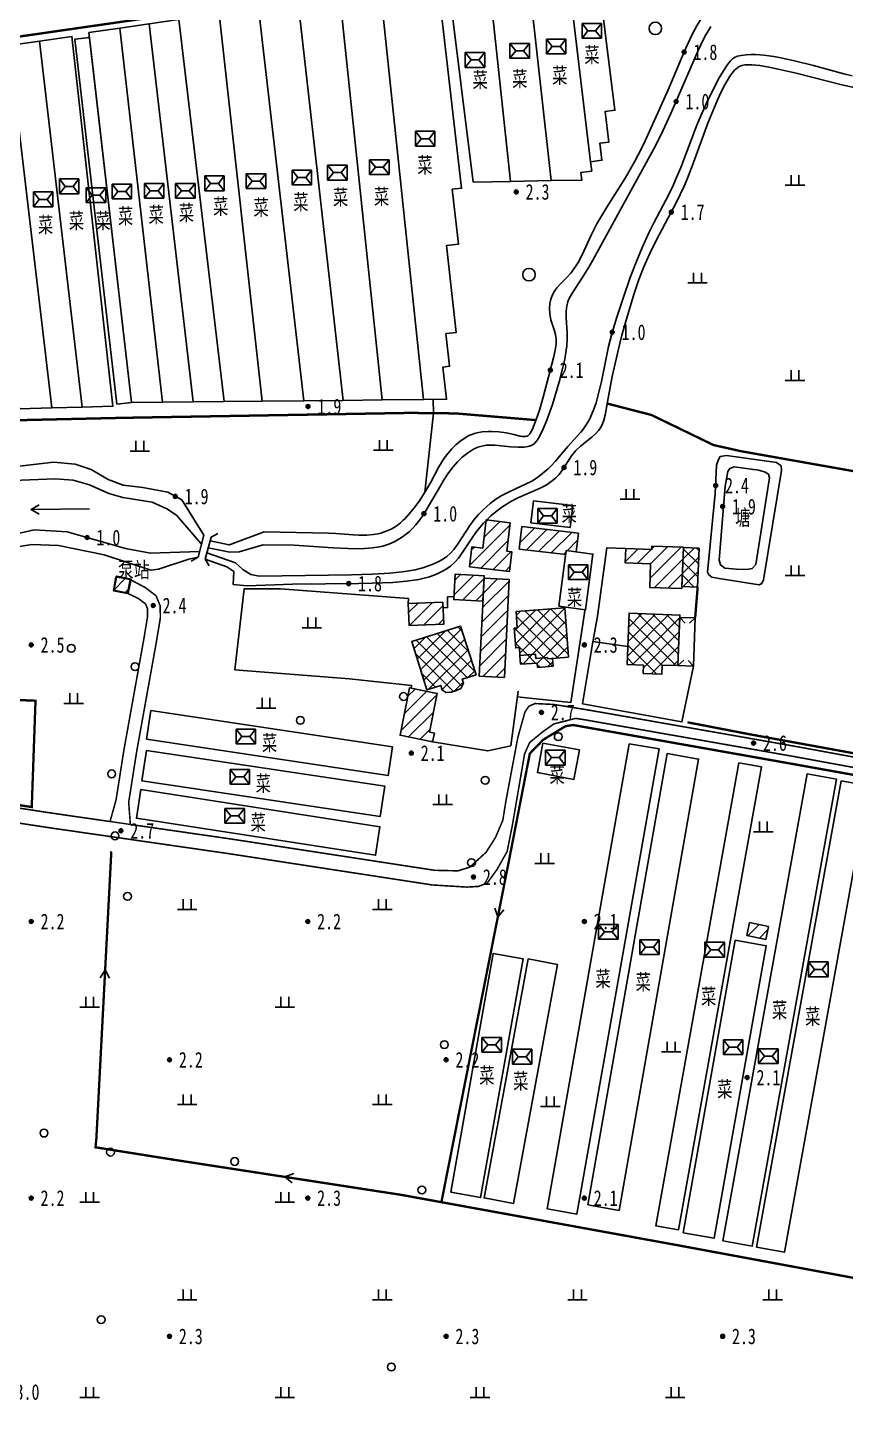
# Model space of a CAD drawing. Header units: metres. Extents: x 494039 to 619385, y 3351420 to 3402703.
# Drawn here: x 586953.8 to 587163.4, y 3393712.3 to 3394065.3 of the extents above; entities that cross this region are included whole.
import ezdxf
from ezdxf.enums import TextEntityAlignment as Align

# ---------------------------------------------------------------- set-up
doc = ezdxf.new("R2010")
doc.units = ezdxf.units.M
for name, pattern in [('2430', [0]), ('2450', [0]), ('4410a', [0]), ('4430', [0]), ('8521', [0]), ('8522', [0]), ('9610', [0])]:
    doc.linetypes.add(name, pattern=pattern)
for name, color, linetype in [('210100', 130, 'Continuous'), ('220200', 130, 'Continuous'), ('230102', 141, 'Continuous'), ('261301', 141, 'Continuous'), ('310300', 8, 'Continuous'), ('310500', 8, 'Continuous'), ('310600', 8, 'Continuous'), ('330400', 8, 'Continuous'), ('380201', 8, '2430'), ('380202', 8, '2450'), ('420500', 8, 'Continuous'), ('430300', 8, 'Continuous'), ('440100', 8, 'Continuous'), ('440300', 8, '4430'), ('510301', 8, 'Continuous'), ('720100', 8, 'Continuous'), ('760201', 8, '8521'), ('760202', 8, '8522'), ('810100', 8, '9610'), ('810302', 8, 'Continuous'), ('810501', 8, 'Continuous'), ('JMD', 8, 'Continuous'), ('备注', 8, 'Continuous')]:
    doc.layers.add(name, color=color, linetype=linetype)
doc.styles.add('HZ', font='simsun.ttc', dxfattribs={"width": 0.8})
pattern_1 = [(45, (0, 0), (-1.767766953, 1.767766953), []), (135, (0, 0), (-1.767766953, -1.767766953), [])]
pattern_2 = [(45, (0, 0), (-1.767766953, 1.767766953), [])]

# ---------------------------------------------------------------- blocks, each defined once
blk = doc.blocks.new('0612-线路地形')
at = {"layer": 'JMD', "color": 8, "linetype": 'Continuous', "flags": 128}
blk.add_lwpolyline([(586979.63, 3393920.35), (586975.94, 3393921.13), (586976.71, 3393924.71), (586980.4, 3393923.93)], close=True, dxfattribs=at)
at = {"layer": '备注', "color": 8, "linetype": 'Continuous'}
for p in [(586976.71, 3393924.71, 4.34), (586975.94, 3393921.13, 4.3), (586979.63, 3393920.35, 4.39)]:
    blk.add_point(p, dxfattribs=at)
at = {"layer": '备注', "color": 8, "linetype": 'Continuous', "style": 'HZ', "width": 0.75}
blk.add_text('泵站', height=4, dxfattribs=at).set_placement((586976.96, 3393924.33, 4.34))
blk = doc.blocks.new('gc170')
at = {"linetype": 'Continuous'}
blk.add_circle((0, 0), 0.5, dxfattribs=at)
blk = doc.blocks.new('gu')
at = {"flags": 128}
for points in [[(3.75, 0), (-3.75, 0)], [(2.71, -0.6), (3.75, 0), (3.75, 0), (2.71, 0.6)]]:
    blk.add_lwpolyline(points, dxfattribs=at)
blk = doc.blocks.new('p_point')
for radius in [0.25, 0.2, 0.15, 0.1, 0.05]:
    blk.add_circle((0, 0), radius)
blk.add_point((0, 0))
blk = doc.blocks.new('vm')
at = {"linetype": 'Continuous'}
for p, q in [((1.25, 0), (-1.25, 0)), ((-0.5, 0), (-0.5, 1.3)), ((0.5, 1.3), (0.5, 0))]:
    blk.add_line(p, q, dxfattribs=at)
blk = doc.blocks.new('v1')
blk.add_circle((0, 0), 0.8)
blk = doc.blocks.new('mf')
for p, q in [((1.25, 0.95), (-1.25, 0.95)), ((-1.25, 0.95), (-1.25, -0.95)), ((0.5, 0), (-0.5, 0)), ((1.25, -0.95), (1.25, 0.95)), ((-1.25, -0.95), (1.25, -0.95))]:
    blk.add_line(p, q)
at = {"flags": 128}
for points in [[(-1.25, -0.95), (-0.5, 0), (-1.25, 0.95)], [(1.25, -0.95), (0.5, 0), (1.25, 0.95)]]:
    blk.add_lwpolyline(points, dxfattribs=at)
blk = doc.blocks.new('1-3&1-4')
at = {"layer": '310300', "linetype": 'Continuous'}
h = blk.add_hatch(dxfattribs=at)
h.set_pattern_fill('ANSI31', color=8, scale=20, style=0)
h.set_pattern_definition(pattern_2)
h.paths.add_polyline_path([(587067.0988, 3393927.0937), (587067.6938, 3393932.2136), (587070.459, 3393931.8922), (587071.3013, 3393939.1404), (587077.4616, 3393938.4245), (587076.6143, 3393931.1329), (587077.8802, 3393930.9858), (587077.2903, 3393925.9094)])
h = blk.add_hatch(dxfattribs=at)
h.set_pattern_fill('ANSI31', color=8, scale=20, style=0)
h.set_pattern_definition(pattern_2)
h.paths.add_polyline_path([(587094.961, 3393935.744), (587094.4014, 3393930.9236), (587091.8623, 3393931.2588), (587091.7345, 3393930.291), (587079.8293, 3393931.6729), (587080.4967, 3393937.423)])
h = blk.add_hatch(dxfattribs=at)
h.set_pattern_fill('ANSI31', color=8, scale=20, style=0)
h.set_pattern_definition(pattern_2)
h.paths.add_polyline_path([(587121.4712, 3393921.5515), (587113.2541, 3393921.8505), (587113.4747, 3393927.9102), (587106.9461, 3393928.1478), (587107.0783, 3393931.7808), (587113.7515, 3393931.5379), (587113.7843, 3393932.4406), (587121.8568, 3393932.1468)])
h = blk.add_hatch(dxfattribs=at)
h.set_pattern_fill('ANSI31', color=8, scale=20, style=0)
h.set_pattern_definition(pattern_2)
h.paths.add_polyline_path([(587070.5237, 3393918.3293), (587063.0503, 3393918.7098), (587063.3819, 3393925.2236), (587070.8552, 3393924.8431)])
h = blk.add_hatch(dxfattribs=at)
h.set_pattern_fill('ANSI31', color=8, scale=20, style=0)
h.set_pattern_definition(pattern_2)
h.paths.add_polyline_path([(586980.1163, 3393923.8605), (586979.4845, 3393920.3201), (586975.8301, 3393920.9723), (586976.4619, 3393924.5127)])
h = blk.add_hatch(dxfattribs=at)
h.set_pattern_fill('ANSI31', color=8, scale=20, style=0)
h.set_pattern_definition(pattern_2)
h.paths.add_polyline_path([(587075.9912, 3393898.7475), (587069.5436, 3393899.0757), (587070.8212, 3393924.1751), (587077.2689, 3393923.8468)])
h = blk.add_hatch(dxfattribs=at)
h.set_pattern_fill('ANSI31', color=8, scale=20, style=0)
h.set_pattern_definition(pattern_2)
h.paths.add_polyline_path([(587060.2217, 3393918.0675), (587060.4505, 3393912.4173), (587051.611, 3393912.0594), (587051.3822, 3393917.7096)])
h = blk.add_hatch(dxfattribs=at)
h.set_pattern_fill('ANSI31', color=8, scale=20, style=0)
h.set_pattern_definition(pattern_2)
h.paths.add_polyline_path([(587056.786, 3393884.7658), (587058.0657, 3393884.5103), (587057.6265, 3393882.3102), (587049.2742, 3393883.9777), (587051.6903, 3393896.0796), (587058.7628, 3393894.6675)])
h = blk.add_hatch(dxfattribs=at)
h.set_pattern_fill('ANSI31', color=8, scale=20, style=0)
h.set_pattern_definition(pattern_2)
h.paths.add_polyline_path([(587143.6674, 3393834.9971), (587142.9877, 3393831.6581), (587138.1515, 3393832.6425), (587138.8311, 3393835.9816)])
at = {"layer": '310500', "linetype": 'Continuous'}
h = blk.add_hatch(dxfattribs=at)
h.set_pattern_fill('ANSI37', color=8, scale=20, style=0)
h.set_pattern_definition(pattern_1)
h.paths.add_polyline_path([(587121.8524, 3393932.0276), (587125.8793, 3393931.8811), (587125.5175, 3393921.9398), (587121.4906, 3393922.0863)])
h = blk.add_hatch(dxfattribs=at)
h.set_pattern_fill('ANSI37', color=8, scale=20, style=0)
h.set_pattern_definition(pattern_1)
h.paths.add_polyline_path([(587092.4517, 3393903.9859), (587087.1094, 3393903.5703), (587087.0857, 3393903.8741), (587084.0992, 3393903.6418), (587084.017, 3393904.6985), (587079.9963, 3393904.3858), (587079.8377, 3393906.4246), (587078.9323, 3393906.3542), (587078.5432, 3393911.3565), (587079.3123, 3393911.4163), (587078.983, 3393915.65), (587091.4689, 3393916.6212)])
h = blk.add_hatch(dxfattribs=at)
h.set_pattern_fill('ANSI37', color=8, scale=20, style=0)
h.set_pattern_definition(pattern_1)
h.paths.add_polyline_path([(587120.4775, 3393901.8082), (587116.4524, 3393901.9609), (587116.3626, 3393899.5945), (587111.5594, 3393899.7767), (587111.6417, 3393901.9449), (587107.449, 3393902.104), (587107.948, 3393915.2568), (587120.969, 3393914.7628)])
h = blk.add_hatch(dxfattribs=at)
h.set_pattern_fill('ANSI37', color=8, scale=20, style=0)
h.set_pattern_definition(pattern_1)
h.paths.add_polyline_path([(587068.7436, 3393899.4051), (587065.2182, 3393898.2918), (587065.5225, 3393897.3283), (587064.8035, 3393895.9621), (587063.7422, 3393895.4384), (587062.3483, 3393894.9983), (587061.0087, 3393894.9413), (587060.0933, 3393895.5846), (587059.7277, 3393896.7426), (587056.1501, 3393895.6129), (587052.2571, 3393907.9413), (587064.7976, 3393911.9012)])
h = blk.add_hatch(dxfattribs=at)
h.set_pattern_fill('ANSI37', color=8, scale=20, style=0)
h.set_pattern_definition(pattern_1)
h.paths.add_polyline_path([(587087.0857, 3393903.8741), (587087.1094, 3393903.5703), (587088.3373, 3393903.6658), (587088.494, 3393901.65), (587084.4916, 3393901.3387), (587084.4041, 3393902.464), (587080.1714, 3393902.1348), (587079.9963, 3393904.3858), (587084.017, 3393904.6985), (587084.0992, 3393903.6418)])
at = {"layer": '210100', "color": 141, "linetype": 'Continuous', "flags": 128}
for points in [[(586999.7865, 3393930.6623), (587007.1042, 3393928.1), (587009.0283, 3393926.4058), (587011.0182, 3393925.1304), (587013.1799, 3393924.7604), (587036.8194, 3393925.0906), (587042.2483, 3393925.2548), (587046.6369, 3393925.4996), (587049.7982, 3393925.8003), (587051.011, 3393925.9611), (587053.1873, 3393926.3456), (587055.1218, 3393926.8335), (587057.503, 3393927.6698), (587059.02, 3393928.3676), (587060.1677, 3393929.0172), (587061.2342, 3393929.7625), (587062.1973, 3393930.6227), (587063.0114, 3393931.5249), (587064.0015, 3393932.83), (587067.1928, 3393937.7429), (587068.2919, 3393939.2377), (587069.3802, 3393940.5298), (587070.5395, 3393941.7491), (587072.4083, 3393943.418), (587073.7847, 3393944.416), (587075.2091, 3393945.2605), (587077.2555, 3393946.2871), (587081.6135, 3393948.3369), (587083.0084, 3393949.0983), (587084.4813, 3393950.0384), (587085.8854, 3393951.0781), (587087.2111, 3393952.2103), (587087.9323, 3393952.9053), (587089.0959, 3393954.1643), (587092.2578, 3393957.9291), (587095.5089, 3393961.5343), (587096.0822, 3393962.2343), (587096.967, 3393963.4504), (587097.7925, 3393964.8573), (587098.7877, 3393967.0628), (587099.4935, 3393969.1014), (587100.1509, 3393971.4792), (587100.8573, 3393974.573), (587102.7034, 3393983.5615), (587103.5134, 3393986.7744), (587104.7038, 3393990.7916), (587106.4793, 3393996.227), (587108.2476, 3394001.2633), (587109.7415, 3394005.1593), (587111.4021, 3394009.1324), (587112.9954, 3394012.6384), (587114.2884, 3394015.2237), (587118.1176, 3394022.4624), (587119.2569, 3394024.8168), (587119.8793, 3394026.2238), (587121.1898, 3394029.4321), (587125.3147, 3394040.2265), (587126.2974, 3394042.6099), (587127.7802, 3394045.9015), (587129.4923, 3394049.3989), (587131.0713, 3394052.3728), (587132.9874, 3394055.5817), (587133.8915, 3394056.7361), (587134.4684, 3394057.2532), (587134.989, 3394057.5838), (587135.7137, 3394057.8959), (587136.6392, 3394058.1419), (587137.9066, 3394058.3149), (587139.2402, 3394058.3769), (587140.3374, 3394058.3612), (587142.5062, 3394058.1921), (587145.0064, 3394057.8325), (587146.425, 3394057.574), (587150.3018, 3394056.7393), (587155.2006, 3394055.5228), (587162.9748, 3394053.4282), (587165.0807, 3394052.8917)], [(587128.9379, 3394065.5554), (587128.5285, 3394064.9728), (587127.3449, 3394062.9639), (587126.3127, 3394060.8435), (587125.6439, 3394059.3494), (587118.6471, 3394043.2375), (587116.6237, 3394038.8285), (587114.7697, 3394035.1051), (587112.3686, 3394030.6294), (587108.0453, 3394022.8271), (587098.6989, 3394005.7144), (587097.6385, 3394003.8652), (587095.9713, 3394001.1155), (587093.254, 3393997.0437), (587092.9175, 3393996.466), (587092.4668, 3393995.5365), (587092.2734, 3393995.016), (587092.0055, 3393993.9453), (587091.8537, 3393992.6512), (587091.8354, 3393990.9358), (587092.0617, 3393987.0279), (587092.0883, 3393985.4429), (587091.9863, 3393983.7053), (587091.8618, 3393982.6306), (587091.4648, 3393980.2912), (587090.8447, 3393977.5614), (587090.1901, 3393975.0687), (587089.4557, 3393972.4543), (587088.3096, 3393968.711), (587086.8861, 3393964.7141), (587085.9258, 3393962.4463), (587085.0712, 3393960.7008), (587084.4645, 3393959.6506), (587083.7678, 3393958.7915), (587083.3766, 3393958.4682), (587083.046, 3393958.2684), (587082.4243, 3393958.0151), (587082.0359, 3393957.9114), (587081.0446, 3393957.7648), (587079.5052, 3393957.7276), (587077.6161, 3393957.8587), (587073.5232, 3393958.2895), (587072.7233, 3393958.3166), (587071.341, 3393958.2508), (587070.2537, 3393958.058), (587069.2281, 3393957.7328), (587068.1167, 3393957.2308), (587066.5263, 3393956.2583), (587065.1559, 3393955.1729), (587063.9782, 3393954.0243), (587062.8518, 3393952.7202), (587061.6936, 3393951.1704), (587060.3883, 3393949.1921), (587059.6005, 3393947.9002), (587056.8429, 3393943.116), (587055.4961, 3393940.8984), (587054.3098, 3393939.1531), (587053.3043, 3393937.8638), (587052.3632, 3393936.8237), (587051.5804, 3393936.077), (587049.9068, 3393934.7587), (587048.0827, 3393933.6531), (587046.7991, 3393933.0566), (587046.1425, 3393932.8088), (587044.8227, 3393932.4197), (587044.0156, 3393932.2405), (587042.2395, 3393931.9655), (587040.1648, 3393931.7987), (587037.7288, 3393931.7484), (587035.9907, 3393931.7803), (587032.1774, 3393931.9758), (587022.1424, 3393932.7005), (587014.2359, 3393932.7144), (587008.0647, 3393930.9633), (587005.6887, 3393930.9113), (587000.1418, 3393931.9859)], [(586861.2635, 3393912.8108), (586866.6648, 3393913.7692), (586876.9825, 3393912.943), (586889.6888, 3393915.8256), (586913.5802, 3393923.9618), (586943.2444, 3393933.794), (586955.5201, 3393936.5672), (586964.0285, 3393936.0856), (586978.8985, 3393931.8195), (586985.3039, 3393930.5738), (586997.8953, 3393931.0015)]]:
    blk.add_lwpolyline(points, dxfattribs=at)
at = {"layer": '210100', "color": 141, "linetype": 'Continuous', "elevation": 0.788, "flags": 128}
blk.add_lwpolyline([(586998.416, 3393932.9416), (586992.0159, 3393940.3216), (586989.5246, 3393941.9868), (586985.764, 3393943.6743), (586978.2247, 3393944.8617), (586974.6288, 3393945.9016), (586969.7051, 3393948.0979), (586965.4874, 3393949.3246), (586960.9222, 3393949.6587), (586952.2823, 3393949.3025), (586944.6192, 3393947.8157), (586936.5868, 3393944.1669), (586925.2113, 3393939.2095), (586919.5017, 3393935.4615), (586907.812, 3393928.1264), (586896.3564, 3393923.0339), (586887.7795, 3393920.6256), (586878.4418, 3393919.4029), (586868.2082, 3393919.4461), (586860.3125, 3393919.6155)], dxfattribs=at)
at = {"layer": '220200', "color": 141, "linetype": 'Continuous', "const_width": 0.6, "flags": 128}
for points in [[(587102.3354, 3393968.9443), (587113.6595, 3393966.0218), (587129.578, 3393958.3142), (587136.688, 3393956.7214), (587206.1429, 3393944.4078)], [(586912.1943, 3393934.3586), (586910.7261, 3393942.5254), (586913.194, 3393952.3056), (586915.4223, 3393961.9576), (586916.1518, 3393963.4171), (586917.7694, 3393963.9142), (586978.0277, 3393965.278), (587051.7225, 3393966.5459), (587063.5106, 3393966.4171), (587084.1127, 3393964.6985)], [(587059.8729, 3393764.3644), (587077.2567, 3393852.2626), (587082.5172, 3393879.2747), (587085.9353, 3393882.8062), (587091.6637, 3393886.2815), (587093.6054, 3393886.5908), (587146.2144, 3393877.2625), (587243.1277, 3393859.8902), (587296.414, 3393850.1584), (587315.1553, 3393846.1884), (587328.5231, 3393841.3134), (587361.1598, 3393835.8171)], [(587191.8419, 3393874.552), (587138.958, 3393884.19), (587122.924, 3393887.2837)]]:
    blk.add_lwpolyline(points, dxfattribs=at)
at = {"layer": '220200', "color": 141, "linetype": 'Continuous', "const_width": 0.6, "elevation": 2.7528, "flags": 128}
blk.add_lwpolyline([(586975.3029, 3393854.1911), (586971.4766, 3393780.7536), (586971.2486, 3393778.3995), (586991.7256, 3393775.148), (587049.5524, 3393766.222), (587119.0809, 3393753.5581), (587189.5482, 3393740.4856), (587270.1814, 3393725.7631), (587296.1809, 3393721.4279), (587344.5556, 3393712.5714)], dxfattribs=at)
at = {"layer": '230102', "color": 141, "linetype": 'Continuous', "elevation": 2.5352, "flags": 128}
blk.add_lwpolyline([(587132.5426, 3393947.7861), (587131.0193, 3393928.7982), (587131.4021, 3393927.594), (587132.5209, 3393926.8065), (587135.5091, 3393926.4937), (587138.1366, 3393926.3954), (587139.521, 3393926.6704), (587140.3983, 3393927.7353), (587143.9417, 3393949.9156), (587143.632, 3393950.8321), (587142.64, 3393951.4222), (587141.0727, 3393951.8662), (587134.8793, 3393952.7428), (587133.7655, 3393952.3068), (587133.2831, 3393951.4954)], close=True, dxfattribs=at)
at = {"layer": '310300', "color": 8, "linetype": 'Continuous', "flags": 128}
for points in [[(587067.0988, 3393927.0937), (587067.6938, 3393932.2136), (587070.459, 3393931.8922), (587071.3013, 3393939.1404), (587077.4616, 3393938.4245), (587076.6143, 3393931.1329), (587077.8802, 3393930.9858), (587077.2903, 3393925.9094)], [(587094.961, 3393935.744), (587094.4014, 3393930.9236), (587091.8623, 3393931.2588), (587091.7345, 3393930.291), (587079.8293, 3393931.6729), (587080.4967, 3393937.423)], [(587121.4712, 3393921.5515), (587113.2541, 3393921.8505), (587113.4747, 3393927.9102), (587106.9461, 3393928.1478), (587107.0783, 3393931.7808), (587113.7515, 3393931.5379), (587113.7843, 3393932.4406), (587121.8568, 3393932.1468)], [(587075.9912, 3393898.7475), (587069.5436, 3393899.0757), (587070.8212, 3393924.1751), (587077.2689, 3393923.8468)]]:
    blk.add_lwpolyline(points, close=True, dxfattribs=at)
for points, elevation in [([(587070.5237, 3393918.3293), (587063.0503, 3393918.7098), (587063.3819, 3393925.2236), (587070.8552, 3393924.8431)], 5.3363), ([(586980.1163, 3393923.8605), (586979.4845, 3393920.3201), (586975.8301, 3393920.9723), (586976.4619, 3393924.5127)], 6.5533), ([(587060.2217, 3393918.0675), (587060.4505, 3393912.4173), (587051.611, 3393912.0594), (587051.3822, 3393917.7096)], 5.3618), ([(587056.786, 3393884.7658), (587058.0657, 3393884.5103), (587057.6265, 3393882.3102), (587049.2742, 3393883.9777), (587051.6903, 3393896.0796), (587058.7628, 3393894.6675)], 5.7951), ([(587143.6674, 3393834.9971), (587142.9877, 3393831.6581), (587138.1515, 3393832.6425), (587138.8311, 3393835.9816)], 4.9118)]:
    blk.add_lwpolyline(points, close=True, dxfattribs=dict(at, elevation=elevation))
at = {"layer": '310500', "color": 8, "linetype": 'Continuous', "flags": 128}
for points, elevation in [([(587121.8524, 3393932.0276), (587125.8793, 3393931.8811), (587125.5175, 3393921.9398), (587121.4906, 3393922.0863)], 7.6424), ([(587120.4775, 3393901.8082), (587116.4524, 3393901.9609), (587116.3626, 3393899.5945), (587111.5594, 3393899.7767), (587111.6417, 3393901.9449), (587107.449, 3393902.104), (587107.948, 3393915.2568), (587120.969, 3393914.7628)], 10.3423), ([(587068.7436, 3393899.4051), (587065.2182, 3393898.2918), (587065.5225, 3393897.3283), (587064.8035, 3393895.9621), (587063.7422, 3393895.4384), (587062.3483, 3393894.9983), (587061.0087, 3393894.9413), (587060.0933, 3393895.5846), (587059.7277, 3393896.7426), (587056.1501, 3393895.6129), (587052.2571, 3393907.9413), (587064.7976, 3393911.9012)], 13.7321)]:
    blk.add_lwpolyline(points, close=True, dxfattribs=dict(at, elevation=elevation))
for points in [[(587092.4517, 3393903.9859), (587087.1094, 3393903.5703), (587087.0857, 3393903.8741), (587084.0992, 3393903.6418), (587084.017, 3393904.6985), (587079.9963, 3393904.3858), (587079.8377, 3393906.4246), (587078.9323, 3393906.3542), (587078.5432, 3393911.3565), (587079.3123, 3393911.4163), (587078.983, 3393915.65), (587091.4689, 3393916.6212)], [(587087.0857, 3393903.8741), (587087.1094, 3393903.5703), (587088.3373, 3393903.6658), (587088.494, 3393901.65), (587084.4916, 3393901.3387), (587084.4041, 3393902.464), (587080.1714, 3393902.1348), (587079.9963, 3393904.3858), (587084.017, 3393904.6985), (587084.0992, 3393903.6418)]]:
    blk.add_lwpolyline(points, close=True, dxfattribs=at)
at = {"layer": '310600', "color": 8, "linetype": 'Continuous'}
for p, q in [((587120.9462, 3393914.1609), (587122.3058, 3393912.6941)), ((587124.8823, 3393914.0116), (587123.4155, 3393912.652)), ((587120.4775, 3393901.8082), (587121.9443, 3393903.1678)), ((587124.4136, 3393901.6589), (587123.054, 3393903.1257))]:
    blk.add_line(p, q, dxfattribs=at)
at = {"layer": '310600', "color": 8, "linetype": 'Continuous', "flags": 128}
blk.add_lwpolyline([(587120.4775, 3393901.8082), (587120.9462, 3393914.1609), (587124.8823, 3393914.0116), (587124.4136, 3393901.6589)], close=True, dxfattribs=at)
at = {"layer": '330400', "color": 8, "linetype": 'Continuous', "flags": 128}
for points in [[(587098.0793, 3394030.9026), (587098.3798, 3394028.5063), (587095.6212, 3394028.1603), (587095.8682, 3394026.1909), (587087.9687, 3394026.0444), (587082.1219, 3394079.0314), (587092.1824, 3394080.2931)], [(587092.1824, 3394080.2931), (587099.6627, 3394081.2311), (587104.3188, 3394044.1034), (587101.8117, 3394043.789), (587102.8, 3394035.9084), (587100.4572, 3394035.6146), (587101.0021, 3394031.2692), (587098.0793, 3394030.9026)], [(587055.3217, 3393969.9676), (587044.2579, 3394074.7779), (587058.9706, 3394076.9071), (587065.0412, 3394024.1045), (587062.6566, 3394023.8304), (587064.2718, 3394009.7812), (587061.1341, 3394009.4205), (587063.6913, 3393987.1777), (587061.0172, 3393986.8703), (587061.9794, 3393978.5013), (587060.2381, 3393978.3011), (587061.1892, 3393970.0283)], [(587072.0397, 3394077.767), (587077.6102, 3394025.8524), (587068.0392, 3394025.6749), (587061.6696, 3394076.4665)], [(587087.9687, 3394026.0444), (587077.6102, 3394025.8524), (587072.0397, 3394077.767), (587082.1219, 3394079.0314)], [(587044.714, 3393969.8579), (587034.6887, 3393969.7543), (587023.1715, 3394071.7265), (587033.8157, 3394073.2668)], [(587044.2579, 3394074.7779), (587055.3217, 3393969.9676), (587044.714, 3393969.8579), (587033.8157, 3394073.2668)], [(587013.0222, 3394070.2577), (587024.6125, 3393969.6501), (587013.9062, 3393969.5394), (587002.9634, 3394068.8021)], [(587034.6887, 3393969.7543), (587024.6125, 3393969.6501), (587013.0222, 3394070.2577), (587023.1715, 3394071.7265)], [(586996.2425, 3393969.3568), (586988.3874, 3393969.2756), (586977.4482, 3394065.1097), (586985.006, 3394066.2034)], [(587004.1788, 3393969.4388), (586996.2425, 3393969.3568), (586985.006, 3394066.2034), (586992.574, 3394067.2986)], [(587013.9062, 3393969.5394), (587004.1788, 3393969.4388), (586992.574, 3394067.2986), (587002.9634, 3394068.8021)], [(586956.9332, 3394061.7863), (586965.1852, 3394062.9779), (586975.6938, 3393968.2698), (586967.8379, 3393968.046)], [(586976.6709, 3393968.7591), (586965.9195, 3394062.2752), (586969.6977, 3394062.7095), (586980.4491, 3393969.1935)], [(586988.3874, 3393969.2756), (586980.4491, 3393969.1935), (586969.5531, 3394063.9672), (586977.4482, 3394065.1097)], [(586949.1131, 3394060.6571), (586960.0534, 3393967.8242), (586951.7832, 3393967.5885), (586941.0387, 3394059.4912)], [(586967.8379, 3393968.046), (586960.0534, 3393967.8242), (586949.1131, 3394060.6571), (586956.9332, 3394061.7863)], [(587089.9813, 3393917.0094), (587091.8623, 3393931.2588), (587098.6755, 3393930.3594), (587096.7945, 3393916.11)], [(587107.9613, 3393881.8032), (587086.9296, 3393762.6534), (587094.6059, 3393761.2984), (587115.6376, 3393880.4482)]]:
    blk.add_lwpolyline(points, close=True, dxfattribs=at)
for points, elevation in [([(587082.763, 3393938.3788), (587083.4226, 3393944.0144), (587093.5196, 3393942.8326), (587092.86, 3393937.1971)], 4.6316), ([(586985.4234, 3393890.3307), (587047.371, 3393880.9976), (587046.264, 3393873.6497), (586984.3164, 3393882.9827)], 3.5166), ([(586984.2783, 3393880.0328), (587045.3404, 3393870.9333), (587044.1857, 3393863.1852), (586983.1237, 3393872.2847)], 3.5166), ([(587085.8669, 3393881.9587), (587095.2189, 3393880.2016), (587093.7979, 3393872.6386), (587084.446, 3393874.3957)], 3.5166), ([(587097.3938, 3393763.6261), (587117.7119, 3393879.2856), (587125.7424, 3393877.8749), (587105.4243, 3393762.2154)], 3.3905), ([(587136.0681, 3393876.9066), (587114.8273, 3393758.2559), (587120.6076, 3393757.2211), (587141.8484, 3393875.8718)], 3.3905), ([(587131.9492, 3393754.4134), (587153.5452, 3393874.0747), (587161.0987, 3393872.7114), (587139.5027, 3393753.0502)], 3.3905), ([(587162.2585, 3393872.3078), (587140.6261, 3393752.7893), (587147.7509, 3393751.4998), (587169.3834, 3393871.0182)], 3.3905), ([(586982.873, 3393870.036), (587044.1311, 3393860.5266), (587042.9954, 3393853.2104), (586981.7373, 3393862.7198)], 3.5166), ([(587121.8495, 3393756.5181), (587135.1579, 3393831.4499), (587143.082, 3393830.0426), (587129.7736, 3393755.1107)], 3.3905), ([(587062.2423, 3393766.8697), (587073.1481, 3393828.0606), (587080.7916, 3393826.6984), (587069.8858, 3393765.5074)], 4.0387), ([(587082.0721, 3393826.6544), (587070.7968, 3393765.4217), (587078.3248, 3393764.0355), (587089.6001, 3393825.2682)], 4.0387)]:
    blk.add_lwpolyline(points, close=True, dxfattribs=dict(at, elevation=elevation))
at = {"layer": '380201', "color": 8, "linetype": '2430', "const_width": 0.6, "elevation": 5.4492, "flags": 128}
blk.add_lwpolyline([(587124.8823, 3393914.0116), (587125.5175, 3393921.9398)], dxfattribs=at)
at = {"layer": '380201', "color": 8, "linetype": '2430', "const_width": 0.6, "flags": 128}
blk.add_lwpolyline([(586939.3586, 3393867.9505), (586954.9153, 3393865.5703), (586955.8795, 3393892.8106), (586947.4435, 3393893.1663), (586946.9891, 3393902.7676)], dxfattribs=at)
at = {"layer": '380202', "color": 8, "linetype": '2450', "flags": 128}
for points in [[(587107.0783, 3393931.7808), (587102.2629, 3393932.0145), (587099.848, 3393914.4691)], [(587051.3822, 3393917.7096), (587051.4017, 3393919.0095), (587018.6162, 3393921.4467), (587009.3623, 3393921.4509), (587006.9635, 3393900.7647), (587036.3097, 3393898.4277), (587052.2304, 3393896.7481), (587052.1467, 3393895.9884)], [(587079.3103, 3393893.8134), (587093.0112, 3393892.3213), (587096.7126, 3393916.3342)], [(587099.848, 3393914.4691), (587098.5398, 3393907.3457), (587096.0141, 3393892.0207), (587121.5051, 3393887.3968), (587124.4136, 3393901.6589)], [(587057.6265, 3393882.3102), (587071.7514, 3393879.9396), (587077.6397, 3393881.2901), (587079.5025, 3393895.2538)]]:
    blk.add_lwpolyline(points, dxfattribs=at)
for points, elevation in [([(587063.0929, 3393919.5467), (587061.3973, 3393919.4229), (587061.4543, 3393916.6737), (587060.2813, 3393916.5971)], 5.1851), ([(587107.6236, 3393906.7056), (587098.6539, 3393907.967)], 4.5071)]:
    blk.add_lwpolyline(points, dxfattribs=dict(at, elevation=elevation))
at = {"layer": '420500', "color": 8, "linetype": 'Continuous', "const_width": 0.4, "flags": 128}
for points in [[(587058.1204, 3393849.3674), (587064.1032, 3393849.229), (587067.1641, 3393850.1898), (587071.3357, 3393854.0039), (587073.6947, 3393857.7251), (587075.5976, 3393862.1568), (587076.4152, 3393867.2393), (587079.4569, 3393883.4383), (587081.2864, 3393889.9633), (587082.2949, 3393891.4131), (587083.8677, 3393892.088), (587088.7033, 3393891.8468)], [(587088.7033, 3393891.8468), (587097.1769, 3393890.4881), (587150.6413, 3393881.1014), (587193.5107, 3393873.233)], [(587088.6841, 3393886.8756), (587085.8828, 3393884.8864), (587082.4625, 3393882.0896), (587081.1793, 3393879.1926), (587078.0384, 3393860.8563), (587076.7059, 3393854.1819), (587074.1775, 3393849.6832), (587071.6022, 3393846.0908), (587069.3394, 3393845.2408), (587066.4448, 3393845.0651), (587057.5432, 3393845.6126)], [(587326.3896, 3393844.6879), (587323.3814, 3393846.1315), (587271.6916, 3393856.5648), (587213.8118, 3393866.8392), (587150.1776, 3393878.5189), (587096.7424, 3393887.9004), (587094.2903, 3393888.2936), (587088.6841, 3393886.8756)], [(586866.1517, 3393881.4094), (586868.6619, 3393879.6903), (586873.5577, 3393877.8631), (586895.1701, 3393871.9032), (586907.5086, 3393870.8702), (586928.7985, 3393868.7818), (586960.4653, 3393863.9582), (586974.9817, 3393861.8615)], [(587057.5432, 3393845.6126), (587005.2515, 3393853.6512), (586959.9077, 3393860.2004), (586928.3267, 3393865.0109), (586907.1647, 3393867.0868), (586894.5009, 3393868.147), (586882.1864, 3393871.0799), (586873.6245, 3393872.3532), (586871.4142, 3393872.292), (586870.0167, 3393871.1723), (586869.0375, 3393869.8866)], [(586980.1841, 3393861.1101), (587005.8117, 3393857.4086), (587058.1204, 3393849.3674)]]:
    blk.add_lwpolyline(points, dxfattribs=at)
at = {"layer": '430300', "color": 8, "linetype": 'Continuous'}
for p, q in [((586999.019, 3393935.1885), (586998.0197, 3393936.921)), ((587000.8681, 3393934.6922), (587002.6006, 3393935.6915)), ((586997.5158, 3393929.5877), (586995.7833, 3393928.5884)), ((586999.3649, 3393929.0914), (587000.3642, 3393927.3589))]:
    blk.add_line(p, q, dxfattribs=at)
at = {"layer": '430300', "color": 8, "linetype": 'Continuous', "flags": 128}
for points in [[(586999.019, 3393935.1885), (586997.5158, 3393929.5877)], [(586999.3649, 3393929.0914), (587000.8681, 3393934.6922)]]:
    blk.add_lwpolyline(points, dxfattribs=at)
at = {"layer": '440100', "color": 8, "linetype": 'Continuous', "const_width": 0.4, "flags": 128}
for points in [[(586980.1163, 3393923.8605), (586983.9655, 3393921.8199), (586986.765, 3393919.6961)], [(586986.765, 3393919.6961), (586987.8309, 3393917.1018), (586987.8542, 3393913.9553), (586986.8984, 3393908.1906), (586981.7706, 3393879.6387), (586979.7485, 3393866.7706), (586980.1841, 3393861.1101)]]:
    blk.add_lwpolyline(points, dxfattribs=at)
at = {"layer": '440100', "color": 8, "linetype": '4410a', "const_width": 0.4, "flags": 128}
for points in [[(586974.9817, 3393861.8615), (586976.5273, 3393867.4656), (586978.526, 3393880.1849), (586983.6563, 3393908.7504), (586984.5622, 3393914.2141), (586984.5457, 3393916.4406), (586984.0625, 3393917.6168)], [(586984.0625, 3393917.6168), (586982.2425, 3393918.9974), (586979.4845, 3393920.3201)]]:
    blk.add_lwpolyline(points, dxfattribs=at)
at = {"layer": '440300', "color": 8, "linetype": '4430', "const_width": 0.6, "flags": 128}
blk.add_lwpolyline([(586842.9319, 3394044.6815), (586860.8312, 3394047.1486), (586867.1435, 3394049.9423), (586874.3898, 3394051.7885), (587039.8657, 3394075.6861), (587103.4556, 3394084.5464), (587147.9918, 3394091.9706)], dxfattribs=at)
at = {"layer": '760201', "color": 8, "linetype": '8521', "flags": 128}
for points in [[(587128.1165, 3394040.8003), (587130.2334, 3394045.9317), (587131.3938, 3394048.4865), (587132.4539, 3394050.5651), (587133.964, 3394053.0807), (587134.3345, 3394053.6072), (587134.9384, 3394054.3337), (587135.7941, 3394055.0701), (587136.1871, 3394055.2974), (587136.8428, 3394055.5479), (587137.6373, 3394055.7052), (587138.1922, 3394055.7506), (587139.4384, 3394055.7276), (587141.4081, 3394055.5051), (587144.157, 3394055.0417), (587146.1738, 3394054.6276), (587150.7957, 3394053.5402), (587162.4878, 3394050.5874), (587166.3728, 3394049.7334), (587168.9655, 3394049.2835), (587170.2635, 3394049.1171), (587172.2138, 3394048.9745), (587173.5171, 3394048.9751), (587174.5008, 3394049.0379), (587175.4863, 3394049.147), (587177.6613, 3394049.5022), (587182.4492, 3394050.4885), (587184.8752, 3394050.9117), (587186.0116, 3394051.0622), (587187.9926, 3394051.2273), (587188.9737, 3394051.2502), (587190.4933, 3394051.1807), (587191.7583, 3394051.0029), (587192.5893, 3394050.8312), (587195.0402, 3394050.1298), (587197.4539, 3394049.2425), (587203.9007, 3394046.5416), (587206.8242, 3394045.3985), (587209.0056, 3394044.6702), (587211.3134, 3394044.0714), (587212.0832, 3394043.9247), (587213.0196, 3394043.8345), (587213.4289, 3394043.8497), (587214.0139, 3394043.9757), (587214.4857, 3394044.2419), (587214.7915, 3394044.5539), (587215.1193, 3394045.0831), (587215.3947, 3394045.7945), (587215.6222, 3394046.7665), (587215.7175, 3394047.4092), (587215.8337, 3394048.8789), (587215.8266, 3394050.9422), (587215.6906, 3394054.8786), (587215.7273, 3394055.7961), (587216.0534, 3394059.5629), (587216.0156, 3394060.8321), (587215.9371, 3394061.3767), (587215.7243, 3394062.1628), (587215.2982, 3394063.02), (587214.5562, 3394063.9196), (587213.6302, 3394064.663), (587213.2295, 3394064.9042), (587212.3899, 3394065.3017), (587211.2846, 3394065.6727), (587210.6003, 3394065.8458), (587198.6053, 3394068.0951), (587193.8457, 3394068.9272), (587192.1236, 3394069.1788), (587189.2459, 3394069.4911), (587187.6715, 3394069.5851), (587180.8366, 3394069.8286), (587179.7856, 3394069.9158), (587177.9484, 3394070.1577), (587176.3766, 3394070.4929), (587174.8945, 3394070.9727), (587174.4654, 3394071.1617), (587173.7234, 3394071.5816), (587173.1728, 3394072.0202), (587172.8631, 3394072.3509), (587172.4412, 3394072.9479), (587172.0602, 3394073.6995), (587171.7057, 3394074.6993), (587171.5551, 3394075.2686), (587171.3415, 3394076.3305), (587171.1769, 3394077.5291), (587171.04, 3394079.5065), (587171.035, 3394081.8557), (587171.0957, 3394083.4119), (587171.7124, 3394091.5219), (587171.8341, 3394093.4478), (587171.9089, 3394095.7602), (587171.8863, 3394097.7134), (587171.7064, 3394101.1355), (587171.2319, 3394106.5192), (587170.816, 3394110.4376), (587169.8216, 3394118.7763), (587169.0113, 3394124.3367), (587168.5431, 3394126.6707), (587168.2838, 3394127.716), (587167.7833, 3394129.3582), (587167.1946, 3394130.8334), (587165.5141, 3394134.1943), (587165.0558, 3394135.4183), (587164.7255, 3394136.6911), (587164.577, 3394137.4707), (587164.3271, 3394139.4532), (587164.2084, 3394141.1896), (587164.1274, 3394143.7981), (587164.157, 3394148.998), (587164.7639, 3394167.1425), (587164.9054, 3394173.1753), (587164.8807, 3394177.4679), (587164.811, 3394179.1772), (587164.5976, 3394181.727), (587164.3494, 3394183.4131), (587164.1561, 3394184.3649), (587163.7321, 3394185.9549), (587163.1154, 3394187.7431), (587162.1613, 3394189.9317), (587159.8992, 3394194.2401), (587159.1617, 3394195.9826), (587158.9323, 3394196.6877), (587158.5706, 3394198.133), (587158.4096, 3394199.0167), (587158.2028, 3394200.8058), (587158.1462, 3394202.6036), (587158.1781, 3394203.5198), (587158.2549, 3394204.4728), (587158.5126, 3394206.3649), (587159.0702, 3394209.1796), (587160.6563, 3394216.0255), (587161.1485, 3394218.8427), (587161.4023, 3394221.5155), (587161.5294, 3394225.2162), (587161.5866, 3394234.3325), (587161.6562, 3394236.1), (587161.9405, 3394239.8763), (587162.5345, 3394245.3142), (587163.4148, 3394252), (587164.169, 3394256.9084), (587164.9597, 3394261.2051), (587165.693, 3394264.5536), (587166.4073, 3394267.2487), (587167.0756, 3394269.2959), (587167.7658, 3394270.9977), (587168.4407, 3394272.3396), (587168.8857, 3394273.1142), (587172.6729, 3394279.0142), (587173.4576, 3394280.4845), (587173.8155, 3394281.2848), (587174.1876, 3394282.291), (587174.584, 3394283.6682), (587174.8206, 3394284.7223), (587175.1719, 3394286.8698), (587175.423, 3394289.4189), (587175.542, 3394292.3604), (587175.4835, 3394295.3053), (587175.2952, 3394297.5), (587175.0779, 3394298.9492), (587174.7955, 3394300.2647), (587174.3691, 3394301.7221), (587174.1102, 3394302.4314), (587173.587, 3394303.6057), (587173.2835, 3394304.1682), (587172.4593, 3394305.406), (587171.4958, 3394306.5774), (587170.8612, 3394307.272), (587168.262, 3394309.9671), (587166.947, 3394311.4381), (587166.4083, 3394312.1033), (587165.5616, 3394313.2878), (587164.6878, 3394314.842), (587164.3004, 3394315.6852), (587163.6297, 3394317.4281), (587162.9829, 3394319.5315), (587162.665, 3394320.7575), (587162.3795, 3394321.9964), (587161.8985, 3394324.5026), (587161.5434, 3394327.034), (587161.3981, 3394328.6242), (587161.3282, 3394330.0365), (587161.3316, 3394332.578), (587161.4685, 3394334.8253), (587161.7469, 3394337.0474), (587162.0721, 3394338.6871), (587162.2815, 3394339.495), (587162.7158, 3394340.8181), (587163.4384, 3394342.4024), (587163.7016, 3394342.8558), (587164.2138, 3394343.5753), (587164.7078, 3394344.084), (587165.0648, 3394344.3535), (587165.6274, 3394344.6495), (587166.4366, 3394344.9159), (587167.3951, 3394345.1129), (587168.7376, 3394345.3132), (587174.6183, 3394345.9688), (587176.4178, 3394346.3027), (587177.1674, 3394346.4961), (587178.3786, 3394346.9109), (587179.3048, 3394347.3483), (587179.7506, 3394347.6101), (587180.2208, 3394347.9328), (587180.905, 3394348.5131), (587181.439, 3394349.1044), (587181.7735, 3394349.5945), (587181.986, 3394350.0102), (587182.2472, 3394350.7759), (587182.4095, 3394351.7019), (587182.4563, 3394352.3039), (587182.4583, 3394358.3307), (587182.4071, 3394358.8382), (587182.2498, 3394359.5382), (587182.0076, 3394360.0747), (587181.6713, 3394360.5135), (587181.2451, 3394360.8862), (587180.6064, 3394361.2738), (587179.7155, 3394361.6457), (587179.0632, 3394361.8489), (587177.4823, 3394362.2148), (587173.3305, 3394362.9931), (587171.847, 3394363.3973), (587170.6887, 3394363.8258), (587170.1356, 3394364.0809), (587169.2875, 3394364.5586), (587168.2322, 3394365.3615), (587167.5872, 3394366.0925), (587167.2452, 3394366.7398), (587167.0262, 3394367.4476), (587166.88, 3394368.4288), (587166.8382, 3394369.758), (587166.8938, 3394371.463), (587167.1422, 3394374.2456), (587167.5993, 3394377.5239), (587167.9599, 3394379.6877), (587170.3255, 3394392.5649), (587170.9569, 3394396.8784), (587171.3052, 3394400.6302), (587171.9424, 3394411.9665), (587172.2415, 3394416.0726), (587172.7376, 3394420.6961), (587174.1994, 3394432.2289)], [(587159.2684, 3394398.6086), (587158.8069, 3394395.7643), (587158.4265, 3394394.1884), (587157.7999, 3394392.3105), (587155.6128, 3394387.308), (587155.1144, 3394385.951), (587154.647, 3394384.2847), (587153.5271, 3394379.0439), (587153.2828, 3394377.719), (587153.0045, 3394375.7274), (587152.892, 3394374.0714), (587152.8768, 3394372.9453), (587152.9687, 3394370.4607), (587153.6314, 3394362.5043), (587153.6361, 3394360.8093), (587153.5159, 3394359.6376), (587153.388, 3394358.9784), (587152.9447, 3394357.348), (587149.515, 3394346.2576), (587148.5379, 3394342.6878), (587148.1582, 3394341.0894), (587147.6819, 3394338.6709), (587147.4717, 3394337.2426), (587147.2617, 3394334.953), (587147.2098, 3394333.6969), (587147.2312, 3394331.3927), (587147.3933, 3394329.3094), (587147.5322, 3394328.2765), (587147.7571, 3394327.0482), (587148.0286, 3394325.9088), (587149.7337, 3394320.1234), (587150.0208, 3394318.8664), (587150.3062, 3394317.059), (587150.5633, 3394314.2521), (587151.4823, 3394300.58), (587151.5923, 3394298.047), (587151.6496, 3394295.1528), (587151.609, 3394292.3216), (587151.5082, 3394289.8523), (587151.1297, 3394284.0909), (587150.2001, 3394273.391), (587149.1135, 3394261.0415), (587148.8728, 3394257.7463), (587148.62, 3394252.9626), (587148.5048, 3394247.0018), (587148.5103, 3394227.7834), (587148.4625, 3394225.1357), (587148.3091, 3394221.1686), (587147.8693, 3394215.7443), (587147.5474, 3394212.7709), (587145.6133, 3394196.726), (587145.3733, 3394194.3466), (587145.0896, 3394190.7735), (587144.8914, 3394185.9293), (587144.7394, 3394174.6006), (587144.6441, 3394170.9539), (587144.4669, 3394167.2999), (587143.915, 3394158.483), (587143.7811, 3394155.7035), (587143.7026, 3394152.0061), (587143.7674, 3394149.2433), (587143.8581, 3394147.8667), (587144.0807, 3394145.8521), (587144.3174, 3394144.3), (587144.9109, 3394141.2054), (587145.3671, 3394139.1473), (587147.3528, 3394130.9276), (587148.2646, 3394126.8108), (587148.5589, 3394125.263), (587148.957, 3394122.6755), (587149.2082, 3394119.8565), (587149.284, 3394116.9962), (587149.2663, 3394115.203), (587149.105, 3394111.2482), (587148.7354, 3394106.2021), (587147.9514, 3394097.7956), (587147.8744, 3394096.3897), (587147.8513, 3394094.0562), (587147.9668, 3394092.2015), (587148.1469, 3394090.8622), (587149.0869, 3394086.2217), (587149.4283, 3394084.215), (587149.5291, 3394083.3147), (587149.5918, 3394081.7214), (587149.5445, 3394080.7983), (587149.4481, 3394080.017), (587149.197, 3394078.8608), (587148.8814, 3394077.9425), (587148.6841, 3394077.5082), (587148.2572, 3394076.783), (587147.6119, 3394076.0344), (587147.0119, 3394075.551), (587145.8252, 3394074.8961), (587144.7238, 3394074.49), (587143.3191, 3394074.1358), (587141.5947, 3394073.857), (587135.201, 3394073.3255), (587134.1443, 3394073.186), (587132.6189, 3394072.8762), (587131.6519, 3394072.5787), (587130.7339, 3394072.1873), (587129.6695, 3394071.5343), (587128.8866, 3394070.8561), (587127.7139, 3394069.4964), (587126.7692, 3394068.1343), (587125.4343, 3394065.9181), (587124.2345, 3394063.6608), (587122.9145, 3394060.9155), (587122.0832, 3394059.0705), (587117.942, 3394049.3162), (587116.0967, 3394045.1573)], [(587116.0967, 3394045.1573), (587112.0358, 3394036.2753), (587111.0203, 3394034.1508), (587109.3471, 3394030.8553), (587107.9196, 3394028.3113), (587106.9359, 3394026.673), (587102.2433, 3394019.2253), (587099.7, 3394014.9455), (587098.3018, 3394012.2133), (587095.8207, 3394006.8685), (587094.8728, 3394005.0669), (587094.0811, 3394003.7689), (587093.0227, 3394002.3426), (587091.8818, 3394001.1168), (587090.3887, 3393999.6332), (587089.4583, 3393998.6077), (587088.8092, 3393997.7306), (587088.2426, 3393996.6648), (587087.897, 3393995.6511), (587087.6766, 3393994.5842), (587087.5666, 3393993.3476), (587087.6106, 3393991.9626), (587087.8889, 3393990.3916), (587088.7911, 3393987.7902), (587089.1144, 3393986.6542), (587089.2656, 3393985.406), (587089.239, 3393984.1339), (587089.051, 3393982.6615), (587088.6143, 3393980.623), (587085.9265, 3393970.5457), (587084.9798, 3393967.2566), (587084.1705, 3393964.8374), (587083.1686, 3393962.3656), (587082.8838, 3393961.7722), (587082.5128, 3393961.1675), (587082.1762, 3393960.8055), (587081.9804, 3393960.6679), (587081.7668, 3393960.5671), (587081.2943, 3393960.4641), (587080.5665, 3393960.4914), (587080.0697, 3393960.5807), (587078.4139, 3393961.0097), (587076.4666, 3393961.4222), (587074.5784, 3393961.6751), (587072.7417, 3393961.7801), (587071.8422, 3393961.7752), (587070.3006, 3393961.6631), (587069.0165, 3393961.4438), (587068.3896, 3393961.2831), (587067.371, 3393960.925), (587066.7494, 3393960.6348), (587065.844, 3393960.1149), (587064.6851, 3393959.2932), (587063.5817, 3393958.3573), (587062.5388, 3393957.3335), (587061.5664, 3393956.2409), (587060.5868, 3393954.9596), (587059.2335, 3393952.7676), (587057.1419, 3393948.7948), (587056.0604, 3393946.8835), (587054.2437, 3393944.0622), (587052.9295, 3393942.2524), (587051.7062, 3393940.7406), (587050.5896, 3393939.5221), (587050.0019, 3393938.9485), (587049.3907, 3393938.4044), (587048.5321, 3393937.7343), (587047.9834, 3393937.3651), (587046.971, 3393936.7934), (587045.6851, 3393936.2231), (587044.3462, 3393935.7746), (587043.6638, 3393935.5971), (587042.3998, 3393935.3591), (587040.7776, 3393935.2159), (587038.6821, 3393935.2175), (587037.2814, 3393935.2913), (587032.8395, 3393935.6434), (587030.9719, 3393935.7409)], [(587010.0715, 3393922.2457), (587021.6951, 3393922.6466), (587038.6419, 3393922.8463), (587042.1672, 3393922.9132), (587047.4467, 3393923.1272), (587050.9546, 3393923.4244), (587054.0726, 3393923.8904), (587055.0776, 3393924.1017), (587056.8155, 3393924.5663), (587058.6504, 3393925.2429), (587059.9632, 3393925.874), (587061.1045, 3393926.5405), (587062.1783, 3393927.2965), (587063.4323, 3393928.4163), (587064.2232, 3393929.3234), (587064.6622, 3393929.9002), (587067.5672, 3393934.3273), (587068.8808, 3393936.1482), (587070.6642, 3393938.2973), (587071.2651, 3393938.9348), (587072.5593, 3393940.1723), (587073.9325, 3393941.3289), (587075.3757, 3393942.4062), (587077.6679, 3393943.8589), (587079.4246, 3393944.7637), (587085.1535, 3393947.2747), (587086.671, 3393948.0617), (587088.2737, 3393949.1118), (587089.1737, 3393949.8865), (587090.0084, 3393950.8087), (587090.8694, 3393951.9731), (587093.1928, 3393955.5239), (587094.3251, 3393956.9463), (587095.5155, 3393958.0647), (587098.45, 3393960.3595), (587099.4515, 3393961.2802), (587100.1561, 3393962.0628), (587100.7052, 3393962.8283), (587101.1702, 3393963.7191), (587101.5043, 3393964.6559), (587101.8257, 3393965.9998), (587102.5741, 3393970.3221), (587103.6574, 3393975.8907), (587104.8565, 3393981.3979), (587105.476, 3393983.979), (587106.118, 3393986.4529), (587107.6259, 3393991.7982), (587109.2602, 3393997.1122), (587110.4917, 3394000.7535), (587111.7086, 3394003.9391), (587113.1835, 3394007.2232), (587115.0171, 3394010.8764), (587120.0892, 3394020.5407), (587122.0474, 3394024.6354), (587122.7246, 3394026.2213), (587124.1084, 3394029.7564), (587128.1165, 3394040.8003)]]:
    blk.add_lwpolyline(points, dxfattribs=at)
at = {"layer": '760201', "color": 8, "linetype": '8521', "elevation": 3.3083, "flags": 128}
blk.add_lwpolyline([(587130.0464, 3393945.9241), (587128.0609, 3393925.7541), (587128.3874, 3393925.0718), (587129.1452, 3393924.499), (587130.9994, 3393924.1282), (587141.2767, 3393922.5294), (587141.9589, 3393922.8556), (587142.4046, 3393923.8106), (587146.9839, 3393951.8325), (587146.9253, 3393952.9654), (587145.7167, 3393953.8063), (587132.8666, 3393955.5931), (587131.2488, 3393955.3353), (587130.8201, 3393954.6142), (587130.3403, 3393953.1915)], close=True, dxfattribs=at)
at = {"layer": '760202', "color": 8, "linetype": '8522', "flags": 128}
for points in [[(586999.019, 3393935.1885), (586993.3379, 3393944.2554), (586989.7418, 3393946.2117), (586983.3429, 3393947.456), (586978.3765, 3393948.0311), (586974.459, 3393949.4465), (586970.1321, 3393952.0205), (586965.999, 3393953.3811), (586960.4664, 3393953.9271), (586946.5257, 3393952.3374), (586942.4331, 3393950.3797), (586921.3048, 3393940.6516), (586912.1943, 3393934.3586), (586907.1713, 3393931.2463), (586902.0022, 3393928.7091), (586889.2221, 3393923.7838), (586882.6202, 3393923.0254), (586867.7297, 3393922.3783), (586859.8695, 3393922.7853)], [(587030.9719, 3393935.7409), (587014.4576, 3393936.0467), (587005.9783, 3393932.9094), (587005.4586, 3393932.784), (587000.6099, 3393933.73)], [(586861.7821, 3393909.1009), (586867.0893, 3393910.5002), (586873.7826, 3393909.4378), (586882.7612, 3393910.6369), (586897.4477, 3393914.7033), (586946.4301, 3393931.4902), (586954.9253, 3393932.8363), (586961.7525, 3393932.6187), (586973.4993, 3393930.2066), (586985.4146, 3393926.23), (586987.4103, 3393926.5072), (586995.1389, 3393929.0606), (586997.5158, 3393929.5877)], [(586999.3649, 3393929.0914), (587004.8817, 3393927.1144), (587006.6564, 3393925.9121), (587006.4912, 3393922.6086), (587010.0715, 3393922.2457)]]:
    blk.add_lwpolyline(points, dxfattribs=at)
at = {"layer": '810100', "color": 8, "linetype": '9610', "elevation": 3.1448, "flags": 128}
blk.add_lwpolyline([(587055.6578, 3393946.2333), (587057.8281, 3393966.4792), (587057.7779, 3393969.993)], dxfattribs=at)
at = {"layer": '810100', "color": 8, "linetype": '9610', "flags": 128}
blk.add_lwpolyline([(586974.9817, 3393861.8615), (586980.1841, 3393861.1101)], dxfattribs=at)
at = {"layer": '261301', "color": 141, "linetype": 'Continuous', "xscale": 2, "yscale": 2}
for p, rotation in [((586962.2457, 3393941.8755, 1.2014), 180.8140209873852), ((587075.7794, 3393844.7929, 2.906), 258.8107656385441), ((586973.3323, 3393816.3705, 2.906), 87.0151003465181), ((587027.1985, 3393769.6725, 2.906), 171.2227074968951)]:
    blk.add_blockref('gu', p, dxfattribs=dict(at, rotation=rotation))
at = {"layer": '330400', "color": 8, "linetype": 'Continuous', "xscale": 2, "yscale": 2}
for p in [(587098.3891, 3394064.4165), (587068.4532, 3394056.9681), (587079.9033, 3394059.313), (587089.2842, 3394060.4165), (587055.6934, 3394036.7989), (587043.9673, 3394029.4883), (587001.7218, 3394025.3549), (587012.3758, 3394025.9021), (587024.102, 3394026.8676), (587033.2069, 3394028.109), (586964.5167, 3394024.5733), (586971.3719, 3394022.3203), (586977.9938, 3394023.286), (586986.271, 3394023.4238), (586994.2723, 3394023.4238), (586957.8454, 3394021.253), (587087.0656, 3393940.1603), (587094.907, 3393925.7309), (587009.7596, 3393883.6583), (587089.0393, 3393878.2307), (587008.2413, 3393873.2938), (587006.922, 3393863.3058), (587102.6191, 3393833.6013), (587113.1734, 3393829.6683), (587129.8839, 3393829.0324), (587156.4555, 3393823.9846), (587072.7401, 3393804.663), (587134.6141, 3393804.062), (587080.5732, 3393801.6068), (587143.609, 3393801.7326)]:
    blk.add_blockref('mf', p, dxfattribs=at)
at = {"layer": '510301', "color": 8, "linetype": 'Continuous', "xscale": 2, "yscale": 2}
for p in [(586965.0361, 3393906.224, 3.2268), (586981.3768, 3393901.5218, 3.5901), (587050.1745, 3393893.887, 3.5306), (587023.7244, 3393887.7946, 3.5901), (587089.8045, 3393883.6164, 3.4028), (586975.4042, 3393874.0634, 3.596), (587071.087, 3393872.4183, 3.5306), (586976.2545, 3393858.1894, 3.4474), (587067.5764, 3393851.3273, 3.5306), (586979.4605, 3393842.6926, 3.4831), (587060.622, 3393804.686, 3.3522), (586958.069, 3393782.048, 3.4117), (586975.0997, 3393777.1537, 3.3046), (587006.9201, 3393774.7638, 3.3046), (587054.8591, 3393767.4785, 3.3522), (586972.6965, 3393734.26, 3.4831), (587047.0402, 3393722.1028, 3.3522)]:
    blk.add_blockref('gc170', p, dxfattribs=at)
at = {"layer": '720100', "color": 8, "linetype": 'Continuous', "xscale": 2, "yscale": 2, "zscale": 2}
for p in [(587122.0445, 3394058.9726, 1.8024), (587120.0027, 3394046.326, 1.0106), (587079.0413, 3394023.1709, 2.2898), (587118.7658, 3394017.9862, 1.6835), (587103.6416, 3393987.2307, 1.0106), (587087.7701, 3393977.4954, 2.0995), (587025.701, 3393968.1644, 1.8936), (587091.2701, 3393952.5818, 1.8555), (587130.1283, 3393947.9479, 2.4153), (586991.6889, 3393945.1525, 1.8673), (587131.9178, 3393942.5389, 1.88), (587055.378, 3393940.7255, 1.0106), (586969.0889, 3393934.6338, 1.0106), (587036.1199, 3393922.8278, 1.7807), (586986.0336, 3393917.2029, 2.4221), (586954.7807, 3393907.1112, 2.4984), (587096.4903, 3393907.1114, 2.3253), (587085.4897, 3393889.8197, 2.6564), (587139.841, 3393881.9666, 2.5617), (587052.1637, 3393879.3984, 2.1464), (586977.7625, 3393859.4897, 2.7001), (587068.0997, 3393847.6425, 2.7926), (586954.7806, 3393836.2564, 2.1905), (587025.6354, 3393836.2565, 2.1808), (587096.4902, 3393836.2567, 2.1201), (586990.2079, 3393800.8291, 2.2315), (587061.0627, 3393800.8292, 2.1983), (587138.1931, 3393796.274, 2.1422), (586954.7804, 3393765.4016, 2.2049), (587025.6352, 3393765.4017, 2.2719), (587096.49, 3393765.4019, 2.0741), (586990.2078, 3393729.9743, 2.2666), (587061.0626, 3393729.9744, 2.3052), (587131.9173, 3393729.9746, 2.3247)]:
    blk.add_blockref('p_point', p, dxfattribs=at)
at = {"layer": '810302', "color": 8, "linetype": 'Continuous', "xscale": 2, "yscale": 2}
for p in [(587150.4621, 3394024.8567), (587125.4621, 3393999.8567), (587150.4621, 3393974.8567), (586982.6085, 3393956.7657, 3.4521), (587044.9679, 3393956.9978, 3.4521), (587108.2046, 3393944.4257, 3.5711), (587150.4621, 3393924.8567), (587026.6641, 3393911.4949, 3.4521), (586965.6394, 3393892.1277, 3.4521), (587014.9542, 3393890.9241, 3.4521), (587060.1995, 3393866.2065, 3.5711), (587142.3567, 3393859.2452, 3.4521), (587086.3277, 3393851.1326, 3.4521), (586994.7387, 3393839.3464), (587044.7387, 3393839.3464), (586969.7387, 3393814.3464), (587019.7387, 3393814.3464), (587118.7156, 3393802.85, 3.4521), (586994.7387, 3393789.3464), (587044.7387, 3393789.3464), (587087.7808, 3393788.832, 3.4521), (586969.7387, 3393764.3464), (587019.7387, 3393764.3464), (586994.7387, 3393739.3464), (587044.7387, 3393739.3464), (587094.7387, 3393739.3464), (587144.7387, 3393739.3464), (586969.7387, 3393714.3464), (587019.7387, 3393714.3464), (587069.7387, 3393714.3464), (587119.7387, 3393714.3464)]:
    blk.add_blockref('vm', p, dxfattribs=at)
at = {"layer": '810501', "color": 8, "linetype": 'Continuous', "xscale": 2, "yscale": 2}
for p in [(587114.6948, 3394065.0467, 3.7495), (587082.3167, 3394001.9744, 3.7495)]:
    blk.add_blockref('v1', p, dxfattribs=at)
at = {"color": 8, "width": 0.75}
for s, p in [('菜', (587098.4296, 3394058.2477, 4.1663)), ('菜', (587090.1957, 3394052.9668, 4.1222)), ('菜', (587069.8107, 3394051.8371, 4.0428)), ('菜', (587079.9601, 3394052.1073, 4.1071)), ('菜', (587055.6504, 3394030.0521, 3.9373)), ('菜', (587034.0395, 3394021.7892, 3.9312)), ('菜', (587044.5407, 3394021.954, 3.9256)), ('菜', (586994.5375, 3394017.8163, 3.9286)), ('菜', (587003.3409, 3394019.4362, 3.9291)), ('菜', (587013.6825, 3394019.1688, 3.9235)), ('菜', (587023.8633, 3394020.5372, 3.9318)), ('菜', (586958.4743, 3394014.7189, 3.9455)), ('菜', (586966.3636, 3394015.7591, 3.9529)), ('菜', (586973.1843, 3394015.7343, 3.9497)), ('菜', (586978.9578, 3394016.9649, 3.9423)), ('菜', (586986.7994, 3394017.3001, 3.9285)), ('菜', (587092.6179, 3393940.7499, 4.6316)), ('塘', (587137.0872, 3393939.7564, 2.5352)), ('菜', (587093.977, 3393919.2942, 4.2786)), ('菜', (587015.8437, 3393881.9902, 3.5166)), ('菜', (587089.5285, 3393873.8081, 3.5166)), ('菜', (587014.232, 3393871.609, 3.5166)), ('菜', (587012.9342, 3393861.6232, 3.5166)), ('菜', (587101.2836, 3393821.5508, 3.4004)), ('菜', (587111.5681, 3393820.7505, 3.3905)), ('菜', (587128.3378, 3393817.0639, 3.3905)), ('菜', (587146.524, 3393813.5624, 3.3905)), ('菜', (587155.0047, 3393811.9038, 3.3905)), ('菜', (587071.5169, 3393796.784, 4.0387)), ('菜', (587080.1985, 3393795.345, 4.0387)), ('菜', (587132.4657, 3393793.2803, 3.3905))]:
    blk.add_text(s, height=4, dxfattribs=at).set_placement(p, align=Align.MIDDLE_CENTER)
at = {"layer": '720100', "color": 8, "width": 0.75}
for s, p in [('1.8', (587124.4445, 3394058.9726, 1.8024)), ('1.0', (587122.4027, 3394046.326, 1.0106)), ('2.3', (587081.4413, 3394023.1709, 2.2898)), ('1.7', (587121.1658, 3394017.9862, 1.6835)), ('1.0', (587106.0416, 3393987.2307, 1.0106)), ('2.1', (587090.1701, 3393977.4954, 2.0995)), ('1.9', (587028.101, 3393968.1644, 1.8936)), ('1.9', (587093.6701, 3393952.5818, 1.8555)), ('2.4', (587132.5283, 3393947.9479, 2.4153)), ('1.9', (586994.0889, 3393945.1525, 1.8673)), ('1.0', (587057.778, 3393940.7255, 1.0106)), ('1.9', (587134.3178, 3393942.5389, 1.88)), ('1.0', (586971.4889, 3393934.6338, 1.0106)), ('1.8', (587038.5199, 3393922.8278, 1.7807)), ('2.4', (586988.4336, 3393917.2029, 2.4221)), ('2.5', (586957.1807, 3393907.1112, 2.4984)), ('2.3', (587098.8903, 3393907.1114, 2.3253)), ('2.7', (587087.8897, 3393889.8197, 2.6564)), ('2.6', (587142.241, 3393881.9666, 2.5617)), ('2.1', (587054.5637, 3393879.3984, 2.1464)), ('2.7', (586980.1625, 3393859.4897, 2.7001)), ('2.8', (587070.4997, 3393847.6425, 2.7926)), ('2.2', (586957.1806, 3393836.2564, 2.1905)), ('2.2', (587028.0354, 3393836.2565, 2.1808)), ('2.1', (587098.8902, 3393836.2567, 2.1201)), ('2.2', (586992.6079, 3393800.8291, 2.2315)), ('2.2', (587063.4627, 3393800.8292, 2.1983)), ('2.1', (587140.5931, 3393796.274, 2.1422)), ('2.2', (586957.1804, 3393765.4016, 2.2049)), ('2.3', (587028.0352, 3393765.4017, 2.2719)), ('2.1', (587098.89, 3393765.4019, 2.0741)), ('2.3', (586992.6078, 3393729.9743, 2.2666)), ('2.3', (587063.4626, 3393729.9744, 2.3052)), ('2.3', (587134.3173, 3393729.9746, 2.3247)), ('3.0', (586950.7742, 3393715.729, 2.9811))]:
    blk.add_text(s, height=4, dxfattribs=at).set_placement(p, align=Align.MIDDLE_LEFT)

msp = doc.modelspace()

# ---------------------------------------------------------------- block references
for name in ['0612-线路地形', '1-3&1-4']:
    msp.add_blockref(name, (0, 0))

doc.saveas('drawing.dxf')
